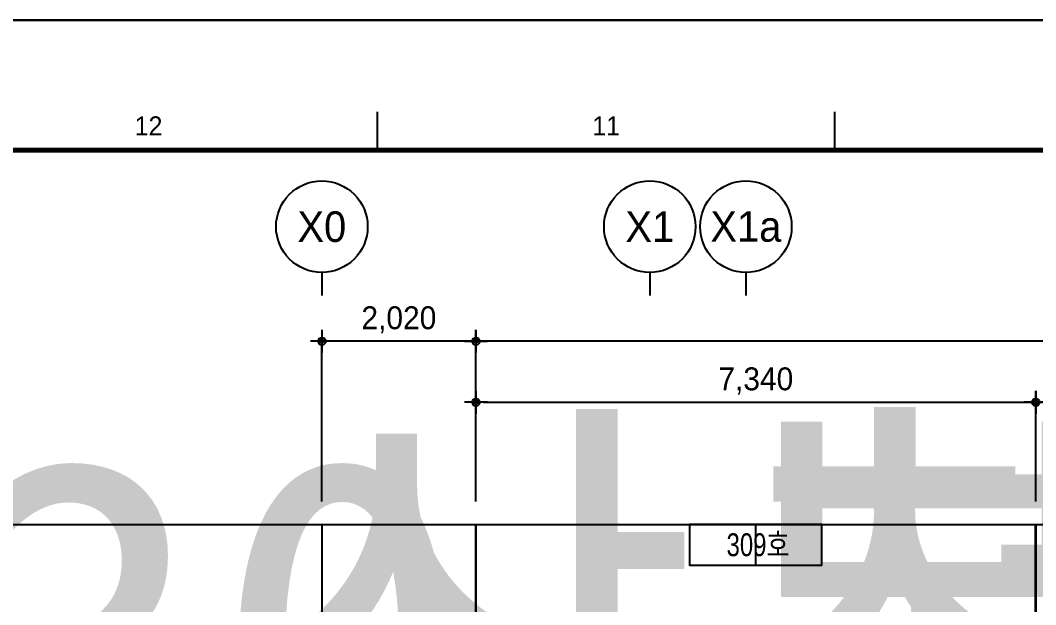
# Model space of a CAD drawing. Header units: millimetres. Extents: x 0 to 1390178, y 0 to 110113.
# Drawn here: x 685318 to 698632, y 51745 to 59400 of the extents above; entities that cross this region are included whole.
import ezdxf
from ezdxf.enums import TextEntityAlignment as Align
from ezdxf.xclip import XClip

# ---------------------------------------------------------------- set-up
doc = ezdxf.new("R2018")
doc.units = ezdxf.units.MM
doc.header["$LTSCALE"] = 100
doc.header["$XCLIPFRAME"] = 0
doc.linetypes.add('X - 단위세대 확장형$0$CEN', pattern=[62, 60, -1, 0, -1])
doc.linetypes.add('X - 평면도$0$CEN', pattern=[62, 60, -1, 0, -1])
doc.layers.get('DEFPOINTS').update_dxf_attribs({"color": 145})
for name, color, linetype in [('AA-XXXX-DIMS', 7, 'Continuous'), ('AA-XXXX-TEXT', 3, 'Continuous'), ('DIM', 7, 'Continuous'), ('SYM', 7, 'Continuous'), ('X - SHEET$0$AA-BORD-FORM', 7, 'Continuous'), ('X - SHEET$0$AA-BORD-TEXT', 3, 'Continuous'), ('X - 단위세대 확장형$0$AA-XXXX-CNTL', 1, 'X - 단위세대 확장형$0$CEN'), ('X - 평면도$0$A-CEN', 1, 'X - 평면도$0$CEN'), ('X - 평면도$0$AA-XXXX-CNTL', 1, 'X - 평면도$0$CEN')]:
    doc.layers.add(name, color=color, linetype=linetype)
doc.layers.add('DEFPOINT', color=163, linetype='Continuous', plot=False)
doc.styles.add('HAUD01', font='Dotum.ttf')
doc.styles.get("Standard").update_dxf_attribs({"font": 'Dotum.ttf'})
doc.styles.add('X - SHEET$0$HAUD01', font='Dotum.ttf')
doc.dimstyles.new('HAUD-100', dxfattribs={"dimscale": 100, "dimtxt": 3, "dimasz": 1, "dimexe": 0, "dimexo": 3, "dimgap": 1, "dimtad": 1, "dimdec": 0, "dimdsep": 46, "dimlunit": 6, "dimtxsty": 'HAUD01', "dimblk": 'DIMDOT', "dimcen": 2.5, "dimdle": 1.5, "dimclrd": 7, "dimclre": 7, "dimclrt": 3, "dimadec": 0, "dimazin": 0, "dimtfac": 1, "dimtdec": 0, "dimtix": 1, "dimtmove": 2, "dimatfit": 3, "dimfxl": 1, "dimtvp": 1, "dimtolj": 1, "dimtzin": 0, "dimarcsym": 0})

# ---------------------------------------------------------------- blocks, each defined once
blk = doc.blocks.new('X - SHEET$0$HAUDsheetV')
at = {"layer": 'X - SHEET$0$AA-BORD-FORM', "color": 2}
for p, q in [((181, 577), (181, 582)), ((241, 577), (241, 582))]:
    blk.add_line(p, q, dxfattribs=at)
at = {"layer": 'X - SHEET$0$AA-BORD-FORM', "color": 1}
blk.add_lwpolyline([(1, 0), (841, 0), (841, 594), (1, 594)], close=True, dxfattribs=at)
at = {"layer": 'X - SHEET$0$AA-BORD-FORM', "color": 2, "const_width": 0.682}
blk.add_lwpolyline([(21, 17), (21, 577), (821, 577), (821, 17)], close=True, dxfattribs=at)
at = {"layer": 'X - SHEET$0$AA-BORD-TEXT', "color": 7, "style": 'X - SHEET$0$HAUD01'}
for s, p in [('12', (151, 580.17)), ('11', (211, 580.17))]:
    blk.add_text(s, height=2.5, dxfattribs=at).set_placement(p, align=Align.MIDDLE_CENTER)
at = {"layer": 'X - SHEET$0$AA-BORD-TEXT', "color": 3, "style": 'X - SHEET$0$HAUD01'}
for tag, p in [('PJCode', (786, 567.94)), ('작성자', (786.11, 194.82)), ('검토자', (786.11, 181.82)), ('최종검토자', (786.11, 168.82)), ('승인자', (786.11, 155.82)), ('일자', (786.83, 144.02)), ('개정번호', (812, 65.92))]:
    blk.add_attdef(tag, text='', height=3, dxfattribs=at).set_placement(p, align=Align.MIDDLE_CENTER)
at = {"layer": 'X - SHEET$0$AA-BORD-TEXT', "color": 3, "lineweight": 30, "flags": 104}
blk.add_attdef('PJTitle', text='', height=4, dxfattribs=at).set_placement((787.25, 536.62), align=Align.MIDDLE_CENTER)
blk = doc.blocks.new('X - SHEET')
ref = blk.add_blockref('X - SHEET$0$HAUDsheetV', (-100, 0), dxfattribs=dict(xscale=100, yscale=100, zscale=100))
lines = blk.add_mtext('중랑구 상봉동 116-49번지 일원 2030 청년주택 \\P신축공사', dxfattribs={"layer": 'X - SHEET$0$AA-BORD-TEXT', "color": 3, "insert": (78625, 53662), "char_height": 5056.52, "attachment_point": 1})
ref.add_attrib('PJTitle', '', (78625, 53662), dxfattribs={"flags": 104}).embed_mtext(lines)
blk = doc.blocks.new('DIMDOT')
at = {"layer": 'AA-XXXX-DIMS'}
for p, q in [((0, -1.5), (0, 1.5)), ((-1.5, 0), (1.5, 0))]:
    blk.add_line(p, q, dxfattribs=at)
for radius in [0.5, 0.25]:
    blk.add_circle((0, 0), radius, dxfattribs=at)
blk = doc.blocks.new('*D306')
at = {"color": 7, "lineweight": -2, "transparency": 16777216}
for p, q in [((-46117, 35787), (-46117, 37887)), ((-44197, 37887), (-46017, 37887)), ((-44097, 35787), (-44097, 37887))]:
    blk.add_line(p, q, dxfattribs=at)
at = {"layer": 'DEFPOINTS', "color": 0, "transparency": 16777216}
for p in [(-46117, 37887), (-46117, 35487), (-44097, 35487)]:
    blk.add_point(p, dxfattribs=at)
at = {"color": 7, "lineweight": -2, "transparency": 16777216, "xscale": 100, "yscale": 100, "zscale": 100, "rotation": 180}
blk.add_blockref('DIMDOT', (-46117, 37887), dxfattribs=at)
at = {"color": 7, "lineweight": -2, "transparency": 16777216, "xscale": 100, "yscale": 100, "zscale": 100}
blk.add_blockref('DIMDOT', (-44097, 37887), dxfattribs=at)
at = {"color": 3, "transparency": 16777216, "insert": (-45107, 38166), "char_height": 300, "attachment_point": 5, "style": 'HAUD01'}
blk.add_mtext('\\A1;2,020', dxfattribs=at)
blk = doc.blocks.new('*D310')
at = {"color": 7, "lineweight": -2, "transparency": 16777216}
for p, q in [((-36757, 35787), (-36757, 37087)), ((-36657, 37087), (-29517, 37087)), ((-29417, 35787), (-29417, 37087))]:
    blk.add_line(p, q, dxfattribs=at)
at = {"layer": 'DEFPOINTS', "color": 0, "transparency": 16777216}
for p in [(-29417, 37087), (-36757, 35487), (-29417, 35487)]:
    blk.add_point(p, dxfattribs=at)
at = {"color": 7, "lineweight": -2, "transparency": 16777216, "xscale": 100, "yscale": 100, "zscale": 100, "rotation": 180}
blk.add_blockref('DIMDOT', (-36757, 37087), dxfattribs=at)
at = {"color": 7, "lineweight": -2, "transparency": 16777216, "xscale": 100, "yscale": 100, "zscale": 100}
blk.add_blockref('DIMDOT', (-29417, 37087), dxfattribs=at)
at = {"color": 3, "transparency": 16777216, "insert": (-33087, 37366), "char_height": 300, "attachment_point": 5, "style": 'HAUD01'}
blk.add_mtext('\\A1;7,340', dxfattribs=at)
blk = doc.blocks.new('*D311')
at = {"color": 7, "lineweight": -2, "transparency": 16777216}
for p, q in [((-44097, 35787), (-44097, 37087)), ((-43997, 37087), (-36857, 37087)), ((-36757, 35787), (-36757, 37087))]:
    blk.add_line(p, q, dxfattribs=at)
at = {"layer": 'DEFPOINTS', "color": 0, "transparency": 16777216}
for p in [(-36757, 37087), (-44097, 35487), (-36757, 35487)]:
    blk.add_point(p, dxfattribs=at)
at = {"color": 7, "lineweight": -2, "transparency": 16777216, "xscale": 100, "yscale": 100, "zscale": 100, "rotation": 180}
blk.add_blockref('DIMDOT', (-44097, 37087), dxfattribs=at)
at = {"color": 7, "lineweight": -2, "transparency": 16777216, "xscale": 100, "yscale": 100, "zscale": 100}
blk.add_blockref('DIMDOT', (-36757, 37087), dxfattribs=at)
at = {"color": 3, "transparency": 16777216, "insert": (-40427, 37366), "char_height": 300, "attachment_point": 5, "style": 'HAUD01'}
blk.add_mtext('\\A1;7,340', dxfattribs=at)
blk = doc.blocks.new('*D312')
at = {"color": 7, "lineweight": -2, "transparency": 16777216}
for p, q in [((-44097, 35787), (-44097, 37887)), ((-4017, 37887), (-43997, 37887)), ((-3917, 35787), (-3917, 37887))]:
    blk.add_line(p, q, dxfattribs=at)
at = {"layer": 'DEFPOINTS', "color": 0, "transparency": 16777216}
for p in [(-44097, 37887), (-44097, 35487, 0), (-3917, 35487, 0)]:
    blk.add_point(p, dxfattribs=at)
at = {"color": 7, "lineweight": -2, "transparency": 16777216, "xscale": 100, "yscale": 100, "zscale": 100, "rotation": 180}
blk.add_blockref('DIMDOT', (-44097, 37887), dxfattribs=at)
at = {"color": 7, "lineweight": -2, "transparency": 16777216, "xscale": 100, "yscale": 100, "zscale": 100}
blk.add_blockref('DIMDOT', (-3917, 37887), dxfattribs=at)
at = {"color": 3, "transparency": 16777216, "insert": (-24007, 38166), "char_height": 300, "attachment_point": 5, "style": 'HAUD01'}
blk.add_mtext('\\A1;40,180', dxfattribs=at)
blk = doc.blocks.new('X - 단위세대 확장형', base_point=(-475, -287))
at = {"layer": 'DEFPOINTS'}
blk.add_lwpolyline([(88214, 68690), (27286, 68690), (27286, 22495), (88214, 22495)], close=True, dxfattribs=at)
at = {"layer": 'X - 단위세대 확장형$0$AA-XXXX-CNTL'}
for p, q in [((38542, 64956), (38542, 68690)), ((45882, 64956), (45882, 68690))]:
    blk.add_line(p, q, dxfattribs=at)
blk = doc.blocks.new('A$C5f2f6d51')
at = {"layer": 'DEFPOINT'}
blk.add_line((-83789, 68156), (-83789, 68690), dxfattribs=at)
at = {"layer": 'SYM'}
blk.add_lwpolyline([(-82922, 68690), (-84656, 68690), (-84656, 68156), (-82922, 68156)], close=True, dxfattribs=at)
at = {"layer": 'AA-XXXX-TEXT', "style": 'HAUD01', "width": 0.8}
blk.add_text('309호', height=300, dxfattribs=at).set_placement((-83759, 68423), align=Align.MIDDLE_CENTER)
blk = doc.blocks.new('X - 평면도$0$A$C9949ff83')
at = {"layer": 'DEFPOINTS'}
for points in [[(0, 59400), (84000, 59400), (84000, 0), (0, 0)], [(2000, 1700), (75000, 1700), (75000, 57700), (2000, 57700)]]:
    blk.add_lwpolyline(points, close=True, dxfattribs=at)
blk = doc.blocks.new('X - 평면도', base_point=(-475.4, -286.7))
at = {"layer": 'DEFPOINTS'}
blk.add_lwpolyline([(1035286.2, 68689.6), (1096213.6, 68689.6), (1096213.6, 22495.2), (1035286.2, 22495.2)], close=True, dxfattribs=at)
at = {"layer": 'X - 평면도$0$A-CEN', "color": 5}
blk.add_line((1044522, 68689.6), (1044522, 22495.2), dxfattribs=at)
at = {"layer": 'X - 평면도$0$AA-XXXX-CNTL'}
for p, q in [((1046542, 68689.6), (1046542, 55413.4)), ((1053882, 68689.6), (1053882, 56493.1))]:
    blk.add_line(p, q, dxfattribs=at)
blk.add_blockref('X - 평면도$0$A$C9949ff83', (1027249.9, 15892.4))
blk = doc.blocks.new('고층부 치수')
at = {"layer": 'DIM'}
for p, q in [((-46117.2, 38787.4, 0), (-46117.2, 38487.4, 0)), ((-41817.2, 38787.4, 0), (-41817.2, 38487.4, 0)), ((-40557.3, 38787.4, 0), (-40557.3, 38487.4, 0))]:
    blk.add_line(p, q, dxfattribs=at)
for centre in [(-46117.2, 39387.4, 0), (-41817.2, 39387.4, 0), (-40557.3, 39387.4, 0)]:
    blk.add_circle(centre, 600, dxfattribs=at)
at = {"layer": 'DIM', "style": 'HAUD01'}
for s, p in [('X0', (-46117.2, 39387.4, 0)), ('X1', (-41817.2, 39387.4, 0)), ('X1a', (-40557.3, 39387.4, 0))]:
    blk.add_text(s, height=400, dxfattribs=at).set_placement(p, align=Align.MIDDLE)
for base, p1, p2, picture, middle in [((-46117.2, 37887.4, 0), (-44097.2, 35487.4, 0), (-46117.2, 35487.4, 0), '*D306', (-45107.2, 38166.5, 0)), ((-44097.2, 37887.4, 0), (-3917.2, 35487.4, 0), (-44097.2, 35487.4, 0), '*D312', (-24007.2, 38166.5, 0))]:
    dim = blk.add_linear_dim(base=base, p1=p1, p2=p2, dimstyle='HAUD-100')
    dim.commit()
    dim.dimension.update_dxf_attribs({"geometry": picture, "text_midpoint": middle})
for base, p1, p2, picture, middle in [((-36757.2, 37087.4, 0), (-44097.2, 35487.4, 0), (-36757.2, 35487.4, 0), '*D311', (-40427.2, 37366.5, 0)), ((-29417.2, 37087.4, 0), (-36757.2, 35487.4, 0), (-29417.2, 35487.4, 0), '*D310', (-33087.2, 37366.5, 0))]:
    dim = blk.add_linear_dim(base=base, p1=p1, p2=p2, angle=180, dimstyle='HAUD-100')
    dim.commit()
    dim.dimension.update_dxf_attribs({"geometry": picture, "text_midpoint": middle})

msp = doc.modelspace()

# ---------------------------------------------------------------- block references
at = {"layer": 'SYM'}
ref = msp.add_blockref('X - 단위세대 확장형', (652274.7, -16179.1), dxfattribs=at)
XClip(ref).set_block_clipping_path([(27286.2339647645, 22495.2025850526), (88213.6007378809, 68689.6277392105)])

# ---------------------------------------------------------------- next in the draw order: block references
msp.add_blockref('X - SHEET', (672000, 0))

# ---------------------------------------------------------------- next in the draw order: block references
ref = msp.add_blockref('X - 평면도', (-355725.3, -16179.1))
XClip(ref).set_block_clipping_path([(1027249.9161542748, 15892.4151621381), (1111249.9161542747, 75292.4151621381)])

# ---------------------------------------------------------------- next in the draw order: block references
for name, p in [('X - SHEET', (504000, 0)), ('X - SHEET', (588000, 0)), ('고층부 치수', (735389.3, 17309.8))]:
    msp.add_blockref(name, p)
msp.add_blockref('A$C5f2f6d51', (778750.1, -15892.4), dxfattribs=at)

doc.saveas('drawing.dxf')
